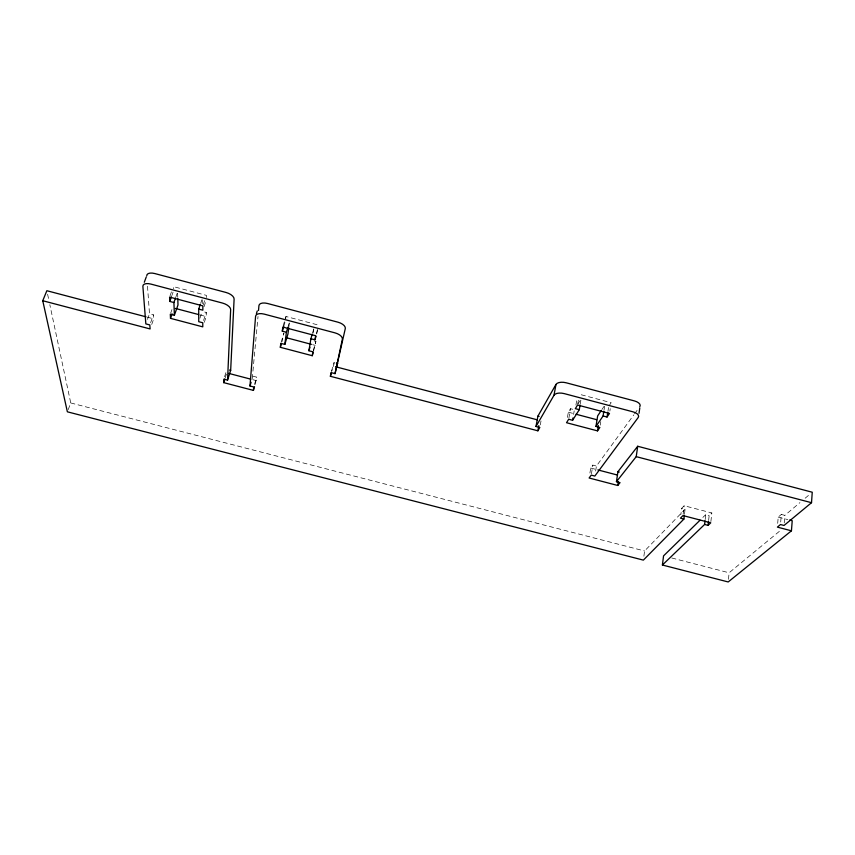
<?xml version="1.0" encoding="UTF-8"?>
<svg xmlns="http://www.w3.org/2000/svg" width="855" height="855" viewBox="0 0 855 855"><rect width="100%" height="100%" fill="white"/><g stroke="black" fill="none" stroke-linecap="round" stroke-linejoin="round"><path stroke-width="0.64" stroke-dasharray="4.28 3.21" d="M202.261 303.728L202.272 299.902M204.302 322.282L206.226 316.574L206.269 312.438L204.249 311.904M206.408 297.551L206.429 295.381L173.319 286.596L173.394 288.798M780.701 522.01L781.32 514.443L784.837 515.362L799.949 502.601M784.238 522.929L784.837 515.362M777.697 523.367L778.21 517.083L781.32 514.443M252.246 378.637L258.018 316.489M255.282 384.29L256.714 377.162L252.995 376.189M728.46 579.337L729.112 572.786L780.968 530.025M708.624 520.449L709.158 515.544L711.83 512.947L684.171 505.733L681.638 508.362L680.89 514.496M710.89 521.571L711.83 512.947M705.172 519.551L705.728 514.646L709.158 515.544M684.492 514.165L685.079 509.259L681.638 508.362M683.124 514.347L684.171 505.733M285.73 318.573L285.987 316.478L318.723 325.157M288.894 326.653L289.375 322.976M643.89 556.199L644.585 550.983L685.079 509.259M609.872 411.073L610.246 408.679M607.98 411.073L608.536 407.504M600.231 425.127L600.798 421.601M604.025 410.026L604.592 406.456M595.636 471.052L596.427 466.05L633.833 414.814M589.918 473.029L590.709 468.048L592.836 465.109L596.427 466.05M591.436 473.862L592.836 465.109M313.133 333.065L313.945 328.213M580.289 403.742L580.887 400.183M573.587 414.419L574.186 410.892M575.928 405.078L576.933 399.135M577.777 403.827L578.386 400.247M567.431 417.454L568.34 412.196L570.499 408.69L574.389 409.716M568.885 418.084L570.499 408.69M313.571 351.106L315.901 341.412L313.903 340.878M540.296 424.882L541.012 421.002M334.455 362.509L331.783 371.198M331.494 371.337L333.963 362.381M316.361 333.386L318.049 327.508M316.66 333.974L317.665 330.458M313.251 350.657L315.901 341.412M312.588 332.894L313.603 329.389M287.793 327.593L289.193 322.923M283.7 326.514L285.463 320.668M281.167 342.192L283.935 332.958L282.065 341.551M283.155 325.862L285.987 316.478M254.459 384.515L256.714 377.162M224.587 376.713L226.543 370.589M225.228 377.76L226.404 374.105M203.565 320.465L206.269 312.438M203.255 304.722L205.638 297.711M199.899 318.252L201.844 312.513M204.024 306.699L205.991 300.885M200.69 303.279L201.876 299.795M175.959 296.738L177.188 293.254M170.722 313.058L171.93 309.617M170.006 295.916L172.486 288.926M171.834 295.638L173.063 292.164M151.72 324.462L153.729 318.862L153.451 314.822L149.497 313.774L147.466 285.73M150.63 322.698L153.451 314.822M147.466 319.396L149.497 313.774M68.218 409.609L70.751 402.962L49.825 304.679M577.745 404.351L580.417 400.065M601.931 409.513L604.068 406.328M609.337 405.409L611.175 402.694L579.401 394.273M634.57 413.799L638.268 408.733M702.863 517.435L705.728 514.646M805.164 498.209L810.465 493.73M70.751 402.962L644.585 550.983M671.774 557.994L729.112 572.786M252.706 379.663L256.404 380.625M590.709 468.048L596.063 469.448M778.21 517.083L787.84 519.605M199.803 314.875L206.226 316.574M312.674 344.683L315.217 345.356M568.34 412.196L573.481 413.553M147.081 317.109L153.729 318.862M47.602 294.248L48.607 298.94M177.637 293.383L177.755 297.241"/><path stroke-width="1.28" d="M254.534 386.738L253.411 390.393L223.679 382.634L223.807 379.16L227.548 380.133L230.668 370.343L234.11 299.058A8.646 4.232 19 0 0 225.977 292.453L154.83 273.557A8.796 4.211 20.8 0 0 146.75 275.876M227.548 380.133L230.658 309.617A8.689 4.19 18.9 0 0 222.471 303.055L150.972 284.106A8.828 4.168 20.6 0 0 142.881 286.382L145.842 323.895L149.817 324.943L150.106 328.94L42.75 300.736L46.854 290.721L145.97 316.82M789.592 520.054L792.222 520.748L791.441 530.805L777.387 527.129L780.497 524.532L784.035 525.462L811.523 502.697L812.25 492.224L637.702 446.267L617.941 471.682L616.444 481.696L620.046 482.637L617.77 485.48L589.116 477.998L591.243 475.113L594.845 476.053L638.204 417.518A8.465 4.04 7.9 0 0 632.839 411.789L564.279 393.621A8.432 4.093 9.7 0 0 554.019 395.224L536 426.474L539.826 427.479L537.88 430.813L330.383 376.296L331.142 372.62L335.042 373.646L345.302 328.555A8.486 4.243 16 0 0 337.949 322.185L267.604 303.504A8.582 4.243 18 0 0 258.926 305.641L258.52 310.504M253.411 390.393L253.711 386.962L249.981 385.99L255.592 316.222A8.614 4.2 17.8 0 1 264.291 314.138L334.978 332.862A8.529 4.2 16 0 1 342.374 339.2L335.042 373.646M791.441 530.805L728.193 581.956L662.401 565.016L704.627 524.457L708.079 525.355L708.485 521.678M704.627 524.457L705.044 520.78M42.75 300.736L67.374 411.821L643.366 560.121L683.904 519.071L684.342 515.394M313.24 352.26L312.257 355.712L280.333 347.301L280.814 343.336L284.833 344.405L287.943 334.016L288.734 327.882M284.833 344.405L286.393 332.264L282.3 331.184L282.802 327.038L315.687 335.737L314.982 339.83L310.91 338.751L312.257 334.07M662.401 565.016L663.555 555.878L700.042 520.203M639.016 413.328L639.797 407.899M616.444 481.696L636.227 456.645L637.702 446.267M617.77 485.48L618.325 481.739M580.085 404.939L579.284 409.695L572.583 420.286L568.682 419.249L566.523 422.712L597.527 430.877L599.857 427.479L595.967 426.453L603.085 415.99L607.039 417.026L607.787 412.27M603.085 415.99L603.833 411.223M595.967 426.453L597.666 415.872L601.225 410.571M597.527 430.877L598.361 425.608M312.257 355.712L312.93 351.811L308.922 350.753L310.91 338.751M572.583 420.286L572.989 417.935M554.019 395.224L555.964 384.451A8.39 4.147 9.6 0 1 566.192 382.794L634.431 400.92A8.432 4.083 7.8 0 1 639.764 406.691M537.88 430.813L538.832 425.651M536 426.474L537.923 416.107L555.964 384.451M330.383 376.296L331.441 372.481M314.982 339.83L315.997 336.314M308.922 350.753L309.916 347.29M286.393 332.264L287.793 327.593M282.3 331.184L283.7 326.514M280.333 347.301L281.37 343.849M249.981 385.99L251.114 382.313M256.425 313.561L257.259 310.921M223.679 382.634L224.844 378.979M177.797 298.523L177.99 304.957L174.388 315.271L170.316 314.202L170.498 318.349L202.774 326.856L202.785 322.763L198.734 321.694L198.713 309.093L200.294 304.444M170.498 318.349L172.101 313.796M174.388 315.271L173.918 302.531L175.553 297.893M173.918 302.531L169.782 301.441L171.417 296.803M144.313 282.246L146.248 276.988M607.039 417.026L609.497 413.467L577.585 405.024L575.319 408.647L579.284 409.695M708.079 525.355L710.762 522.811L682.985 515.576L680.441 518.162L683.904 519.071M636.227 456.645L811.523 502.697M229.503 370.033L230.668 370.343M617.941 471.682L619.277 472.035M228.638 373.368L250.857 379.182M597.859 469.919L617.47 475.049M198.713 309.093L202.838 310.183L202.859 305.887L169.589 297.08L169.782 301.441M175.393 308.431L198.52 314.533M285.987 337.629L311.402 344.341M576.056 414.237L596.63 419.666M336.4 363.012L337.853 363.396M537.923 416.107L539.11 416.428M335.566 366.731L537.218 419.816"/></g></svg>
